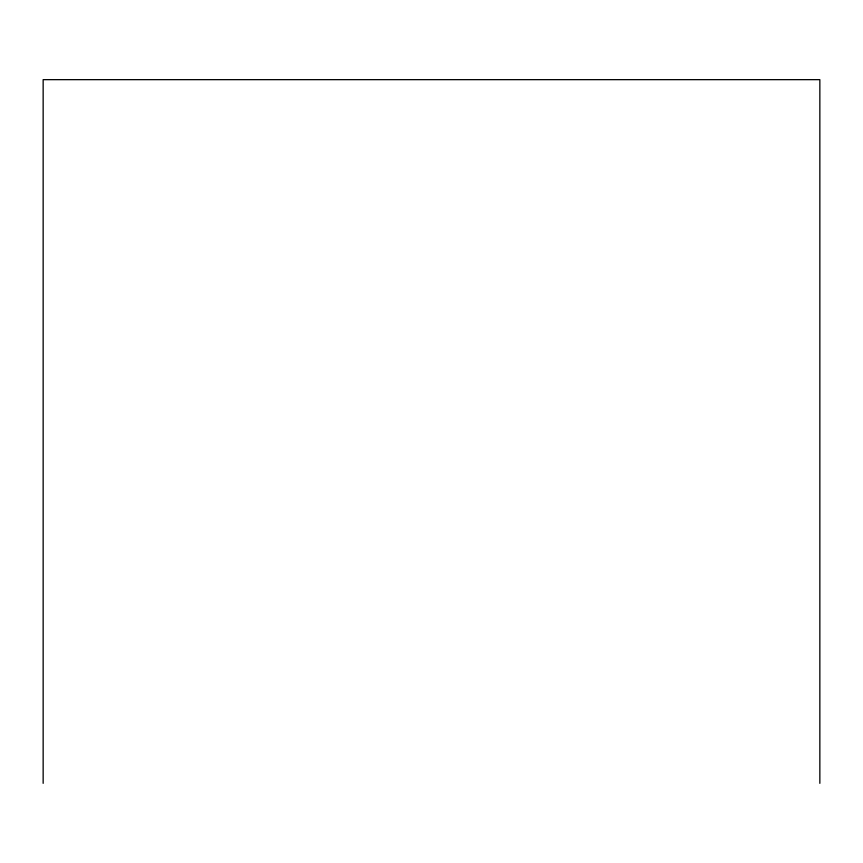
<?xml version="1.0" encoding="UTF-8"?>
<svg xmlns="http://www.w3.org/2000/svg" width="863" height="863" viewBox="0 0 863 863"><rect width="100%" height="100%" fill="white"/><g stroke="black" fill="none" stroke-linecap="round" stroke-linejoin="round"><path stroke-width="1.29" d="M819.85 783.345L819.85 79.655L43.15 79.655L43.15 783.345"/></g></svg>
